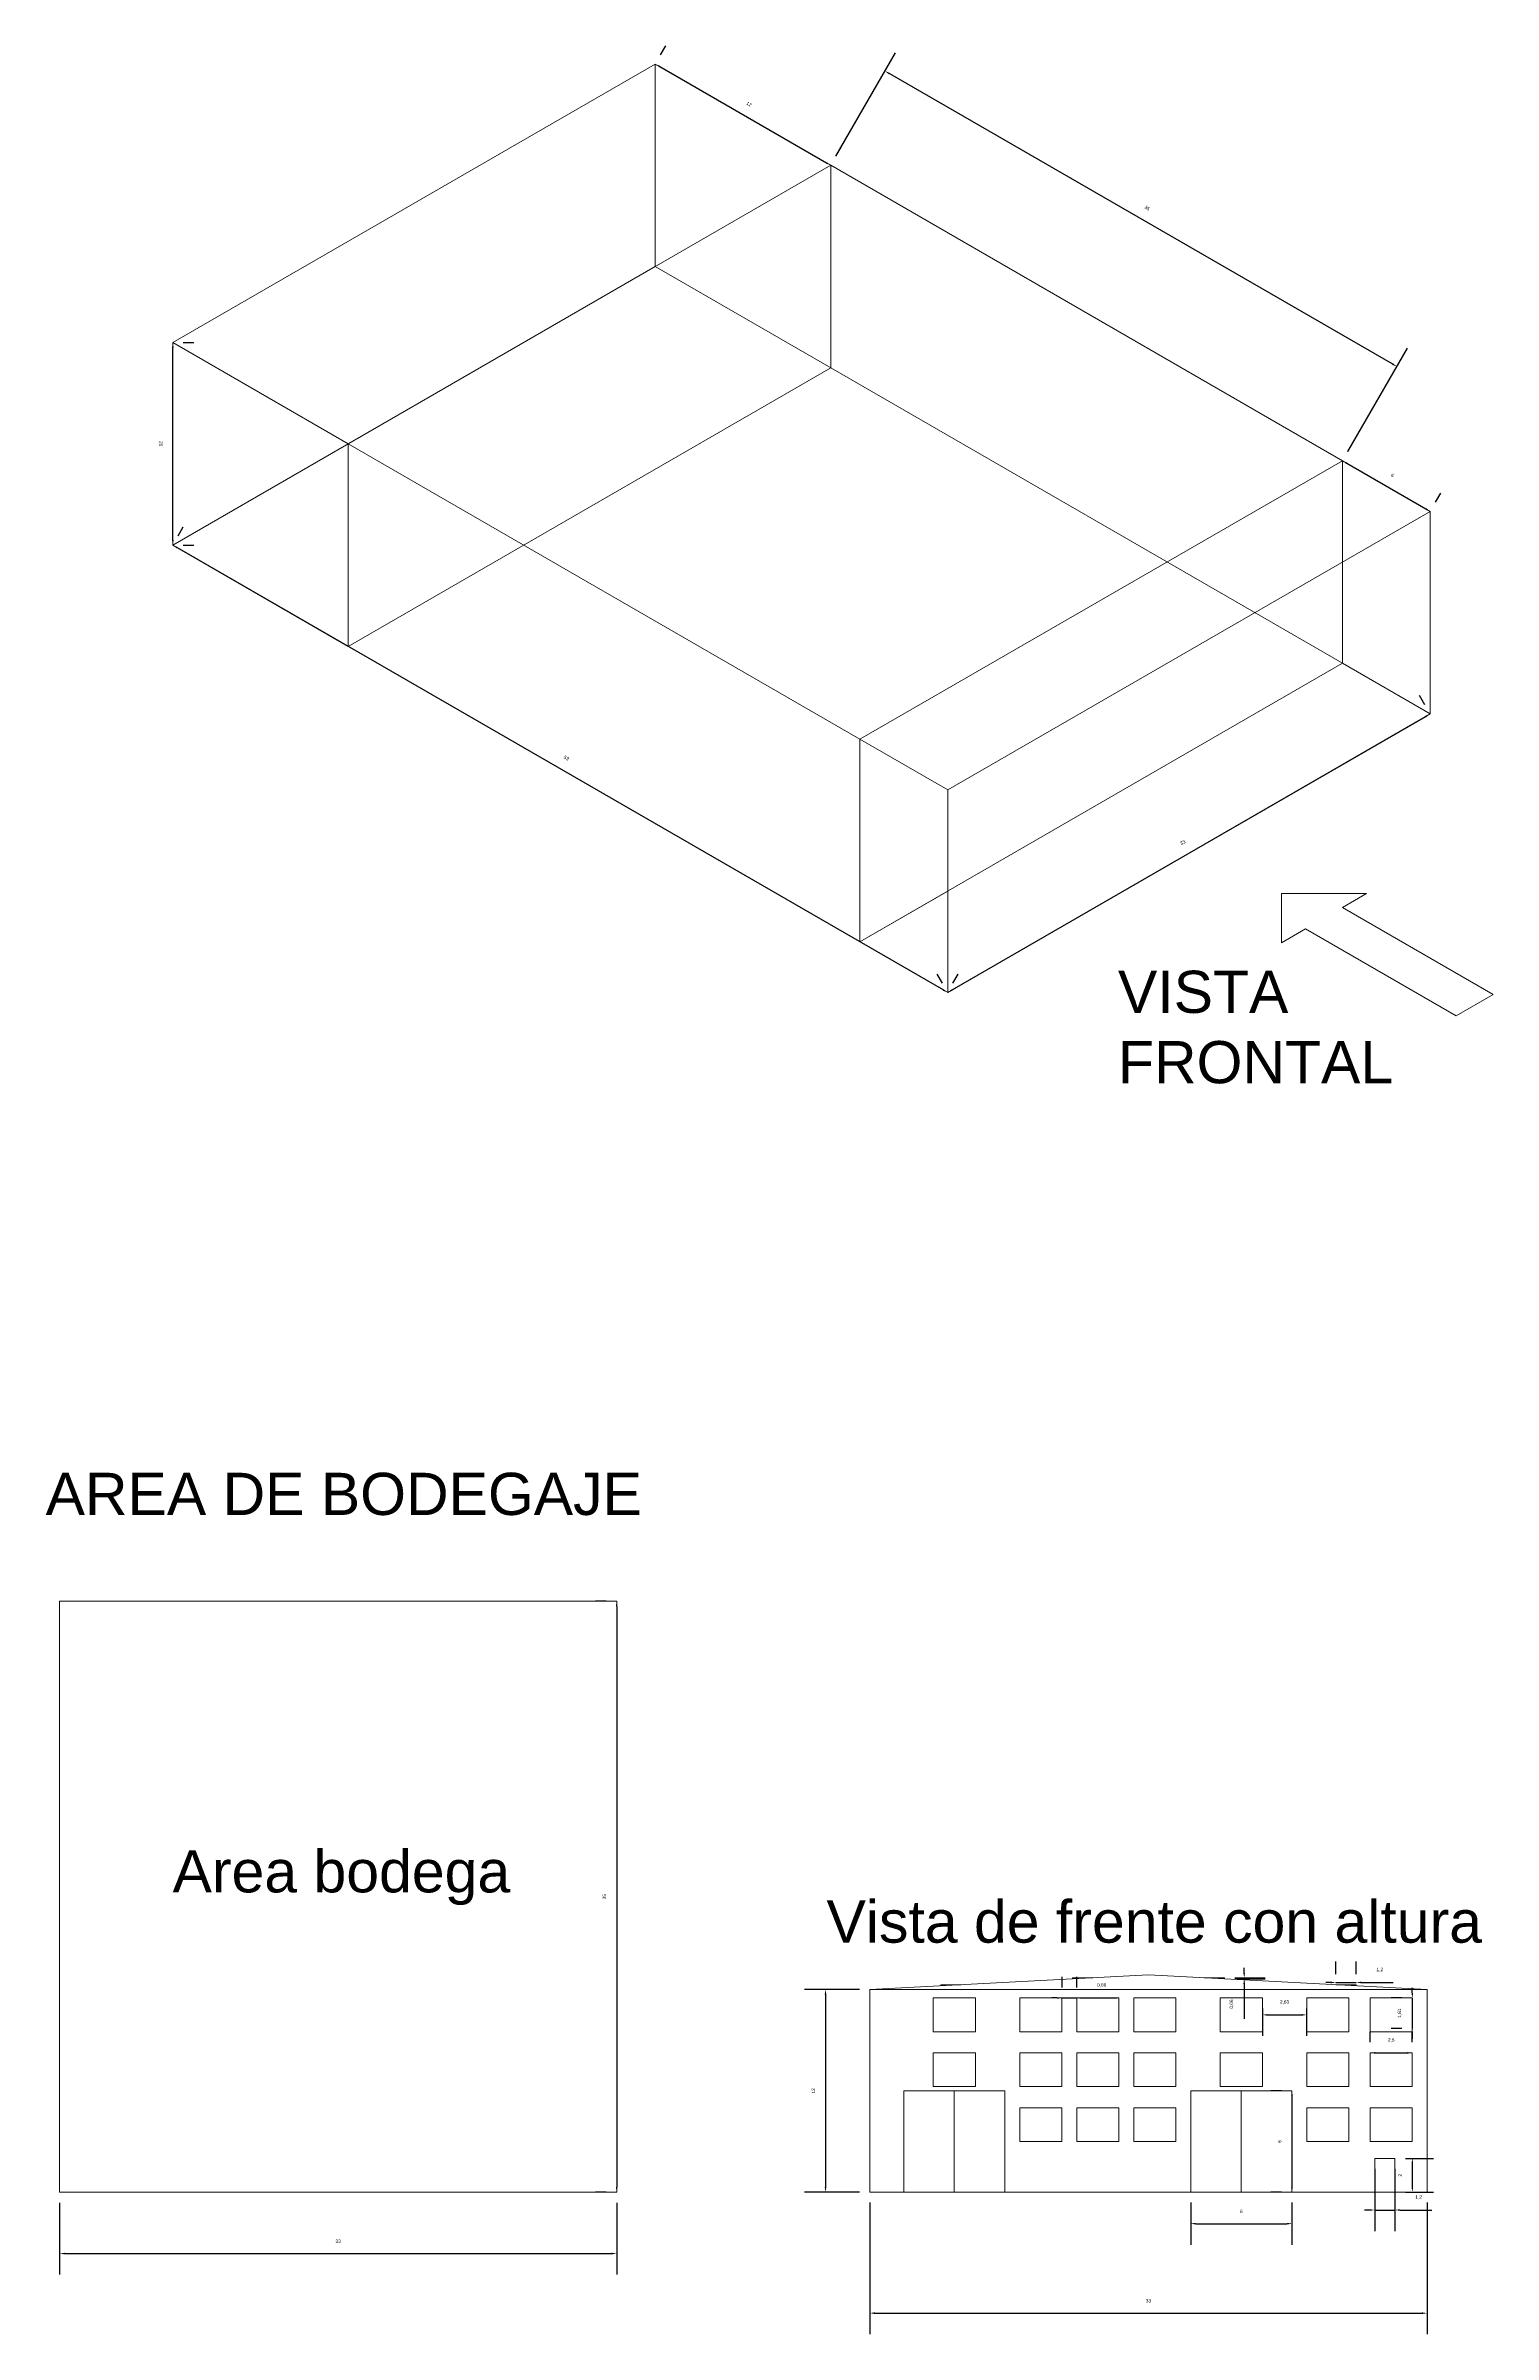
# Model space of a CAD drawing. Header units: millimetres. Extents: x -461 to 1315, y -154 to 152.
# Drawn here: x 24.2 to 109.9, y 16.6 to 152.1 of the extents above; entities that cross this region are included whole.
import ezdxf

# ---------------------------------------------------------------- set-up
doc = ezdxf.new("R2010")
doc.units = ezdxf.units.MM
for name, color, linetype, lineweight in [('A-AREA', 7, 'Continuous', 5), ('A-DOOR', 251, 'Continuous', 13), ('A-GLAZ', 2, 'Continuous', 15), ('A-ROOF', 200, 'Continuous', 13), ('E-AUXL', 72, 'Continuous', 13)]:
    doc.layers.add(name, color=color, linetype=linetype, lineweight=lineweight)
doc.styles.get("Standard").update_dxf_attribs({"font": 'arial.ttf'})
doc.dimstyles.new('Partes pequeñas', dxfattribs={"dimtxt": 0.2, "dimasz": 0.3, "dimexe": 1.25, "dimexo": 0.625, "dimtad": 1, "dimtxsty": 'Standard', "dimcen": 2.5, "dimclrd": 1, "dimadec": 0, "dimazin": 0, "dimtfac": 1, "dimtmove": 0, "dimatfit": 3, "dimfxl": 1, "dimarcsym": 0})

# ---------------------------------------------------------------- blocks, each defined once
blk = doc.blocks.new('*D67')
at = {"layer": 'A-AREA', "color": 0, "lineweight": -2, "transparency": 16777216}
for p, q in [((104.73, 27), (106.38, 27)), ((104.73, 25), (106.38, 25))]:
    blk.add_line(p, q, dxfattribs=at)
at = {"layer": 'A-AREA', "color": 1, "lineweight": -2, "transparency": 16777216}
blk.add_line((105.13, 26.7), (105.13, 25.3), dxfattribs=at)
at = {"layer": 'A-AREA', "color": 1, "transparency": 16777216}
for points in [[(105.08, 26.7), (105.18, 26.7), (105.13, 27)], [(105.08, 25.3), (105.18, 25.3), (105.13, 25)]]:
    blk.add_solid(points, dxfattribs=at)
at = {"layer": 'Defpoints', "color": 0, "transparency": 16777216}
for p in [(104.1, 27), (104.1, 25), (105.13, 25)]:
    blk.add_point(p, dxfattribs=at)
at = {"layer": 'A-AREA', "color": 0, "transparency": 16777216, "insert": (104.4, 26), "char_height": 0.2, "attachment_point": 5, "rotation": 90}
blk.add_mtext('2', dxfattribs=at)
blk = doc.blocks.new('*D68')
at = {"layer": 'A-AREA', "color": 0, "lineweight": -2, "transparency": 16777216}
for p, q in [((102.9, 26.38), (102.9, 22.69)), ((104.1, 26.38), (104.1, 22.69))]:
    blk.add_line(p, q, dxfattribs=at)
at = {"layer": 'A-AREA', "color": 1, "lineweight": -2, "transparency": 16777216}
for p, q in [((102.6, 23.94), (102.3, 23.94)), ((102.9, 23.94), (104.1, 23.94)), ((104.4, 23.94), (106.29, 23.94))]:
    blk.add_line(p, q, dxfattribs=at)
at = {"layer": 'A-AREA', "color": 1, "transparency": 16777216}
for points in [[(102.6, 23.99), (102.6, 23.89), (102.9, 23.94)], [(104.4, 23.99), (104.4, 23.89), (104.1, 23.94)]]:
    blk.add_solid(points, dxfattribs=at)
at = {"layer": 'Defpoints', "color": 0, "transparency": 16777216}
for p in [(102.9, 27), (104.1, 27), (104.1, 23.94)]:
    blk.add_point(p, dxfattribs=at)
at = {"layer": 'A-AREA', "color": 0, "transparency": 16777216, "insert": (105.5, 24.69), "char_height": 0.2, "attachment_point": 5}
blk.add_mtext('1,2', dxfattribs=at)
blk = doc.blocks.new('*D69')
at = {"layer": 'A-AREA', "color": 0, "lineweight": -2, "transparency": 16777216}
for p, q in [((92, 24.38), (92, 21.88)), ((98, 24.38), (98, 21.88))]:
    blk.add_line(p, q, dxfattribs=at)
at = {"layer": 'A-AREA', "color": 1, "lineweight": -2, "transparency": 16777216}
blk.add_line((92.3, 23.13), (97.7, 23.13), dxfattribs=at)
at = {"layer": 'A-AREA', "color": 1, "transparency": 16777216}
for points in [[(92.3, 23.18), (92.3, 23.08), (92, 23.13)], [(97.7, 23.18), (97.7, 23.08), (98, 23.13)]]:
    blk.add_solid(points, dxfattribs=at)
at = {"layer": 'Defpoints', "color": 0, "transparency": 16777216}
for p in [(92, 25), (98, 25), (98, 23.13)]:
    blk.add_point(p, dxfattribs=at)
at = {"layer": 'A-AREA', "color": 0, "transparency": 16777216, "insert": (95, 23.86), "char_height": 0.2, "attachment_point": 5}
blk.add_mtext('6', dxfattribs=at)
blk = doc.blocks.new('*D70')
at = {"layer": 'A-AREA', "color": 0, "lineweight": -2, "transparency": 16777216}
for p, q in [((97.38, 31), (96.75, 31)), ((97.38, 25), (96.75, 25))]:
    blk.add_line(p, q, dxfattribs=at)
at = {"layer": 'A-AREA', "color": 1, "lineweight": -2, "transparency": 16777216}
blk.add_line((98, 30.7), (98, 25.3), dxfattribs=at)
at = {"layer": 'A-AREA', "color": 1, "transparency": 16777216}
for points in [[(97.95, 30.7), (98.05, 30.7), (98, 31)], [(97.95, 25.3), (98.05, 25.3), (98, 25)]]:
    blk.add_solid(points, dxfattribs=at)
at = {"layer": 'Defpoints', "color": 0, "transparency": 16777216}
for p in [(98, 31), (98, 25), (98, 25)]:
    blk.add_point(p, dxfattribs=at)
at = {"layer": 'A-AREA', "color": 0, "transparency": 16777216, "insert": (97.27, 28), "char_height": 0.2, "attachment_point": 5, "rotation": 90}
blk.add_mtext('6', dxfattribs=at)
blk = doc.blocks.new('*D71')
at = {"layer": 'A-AREA', "color": 0, "lineweight": -2, "transparency": 16777216}
for p, q in [((73, 24.38), (73, 16.58)), ((106, 24.38), (106, 16.58))]:
    blk.add_line(p, q, dxfattribs=at)
at = {"layer": 'A-AREA', "color": 1, "lineweight": -2, "transparency": 16777216}
blk.add_line((73.3, 17.83), (105.7, 17.83), dxfattribs=at)
at = {"layer": 'A-AREA', "color": 1, "transparency": 16777216}
for points in [[(73.3, 17.88), (73.3, 17.78), (73, 17.83)], [(105.7, 17.88), (105.7, 17.78), (106, 17.83)]]:
    blk.add_solid(points, dxfattribs=at)
at = {"layer": 'Defpoints', "color": 0, "transparency": 16777216}
for p in [(73, 25), (106, 25), (106, 17.83)]:
    blk.add_point(p, dxfattribs=at)
at = {"layer": 'A-AREA', "color": 0, "transparency": 16777216, "insert": (89.5, 18.56), "char_height": 0.2, "attachment_point": 5}
blk.add_mtext('33', dxfattribs=at)
blk = doc.blocks.new('*D72')
at = {"layer": 'A-AREA', "color": 0, "lineweight": -2, "transparency": 16777216}
for p, q in [((72.38, 37), (69.12, 37)), ((72.38, 25), (69.12, 25))]:
    blk.add_line(p, q, dxfattribs=at)
at = {"layer": 'A-AREA', "color": 1, "lineweight": -2, "transparency": 16777216}
blk.add_line((70.37, 36.7), (70.37, 25.3), dxfattribs=at)
at = {"layer": 'A-AREA', "color": 1, "transparency": 16777216}
for points in [[(70.32, 36.7), (70.42, 36.7), (70.37, 37)], [(70.32, 25.3), (70.42, 25.3), (70.37, 25)]]:
    blk.add_solid(points, dxfattribs=at)
at = {"layer": 'Defpoints', "color": 0, "transparency": 16777216}
for p in [(73, 37), (70.37, 25), (73, 25)]:
    blk.add_point(p, dxfattribs=at)
at = {"layer": 'A-AREA', "color": 0, "transparency": 16777216, "insert": (69.65, 31), "char_height": 0.2, "attachment_point": 5, "rotation": 90}
blk.add_mtext('12', dxfattribs=at)
blk = doc.blocks.new('*D73')
at = {"layer": 'A-AREA', "color": 1, "lineweight": -2, "transparency": 16777216}
for p, q in [((105.13, 36.8), (105.13, 37.1)), ((105.13, 36.5), (105.13, 34.69)), ((105.13, 34.39), (105.13, 34.09))]:
    blk.add_line(p, q, dxfattribs=at)
at = {"layer": 'A-AREA', "color": 0, "lineweight": -2, "transparency": 16777216}
for p, q in [((104.5, 36.5), (103.88, 36.5)), ((104.5, 34.69), (103.88, 34.69))]:
    blk.add_line(p, q, dxfattribs=at)
at = {"layer": 'A-AREA', "color": 1, "transparency": 16777216}
for points in [[(105.08, 36.8), (105.18, 36.8), (105.13, 36.5)], [(105.08, 34.39), (105.18, 34.39), (105.13, 34.69)]]:
    blk.add_solid(points, dxfattribs=at)
at = {"layer": 'Defpoints', "color": 0, "transparency": 16777216}
for p in [(105.13, 36.5, 0.04), (105.13, 34.69, 0.04), (105.13, 34.69)]:
    blk.add_point(p, dxfattribs=at)
at = {"layer": 'A-AREA', "color": 0, "transparency": 16777216, "insert": (104.38, 35.6), "char_height": 0.2, "attachment_point": 5, "rotation": 90}
blk.add_mtext('1,81', dxfattribs=at)
blk = doc.blocks.new('*D74')
at = {"layer": 'A-AREA', "color": 0, "lineweight": -2, "transparency": 16777216}
for p, q in [((102.63, 33.88), (102.63, 34.5)), ((105.13, 33.88), (105.13, 34.5))]:
    blk.add_line(p, q, dxfattribs=at)
at = {"layer": 'A-AREA', "color": 1, "lineweight": -2, "transparency": 16777216}
blk.add_line((102.93, 33.25), (104.83, 33.25), dxfattribs=at)
at = {"layer": 'A-AREA', "color": 1, "transparency": 16777216}
for points in [[(102.93, 33.3), (102.93, 33.2), (102.63, 33.25)], [(104.83, 33.3), (104.83, 33.2), (105.13, 33.25)]]:
    blk.add_solid(points, dxfattribs=at)
at = {"layer": 'Defpoints', "color": 0, "transparency": 16777216}
for p in [(102.63, 33.25, 0.02), (105.13, 33.25, 0.02), (105.13, 33.25)]:
    blk.add_point(p, dxfattribs=at)
at = {"layer": 'A-AREA', "color": 0, "transparency": 16777216, "insert": (103.88, 34), "char_height": 0.2, "attachment_point": 5}
blk.add_mtext('2,5', dxfattribs=at)
blk = doc.blocks.new('*D75')
at = {"layer": 'A-AREA', "color": 0, "lineweight": -2, "transparency": 16777216}
for p, q in [((96.25, 35.88), (96.25, 34.25)), ((98.87, 35.88), (98.87, 34.25))]:
    blk.add_line(p, q, dxfattribs=at)
at = {"layer": 'A-AREA', "color": 1, "lineweight": -2, "transparency": 16777216}
blk.add_line((96.55, 35.5), (98.57, 35.5), dxfattribs=at)
at = {"layer": 'A-AREA', "color": 1, "transparency": 16777216}
for points in [[(96.55, 35.55), (96.55, 35.45), (96.25, 35.5)], [(98.57, 35.55), (98.57, 35.45), (98.87, 35.5)]]:
    blk.add_solid(points, dxfattribs=at)
at = {"layer": 'Defpoints', "color": 0, "transparency": 16777216}
for p in [(96.25, 36.5, 0.02), (98.87, 36.5, 0.04), (98.87, 35.5)]:
    blk.add_point(p, dxfattribs=at)
at = {"layer": 'A-AREA', "color": 0, "transparency": 16777216, "insert": (97.56, 36.25), "char_height": 0.2, "attachment_point": 5}
blk.add_mtext('2,63', dxfattribs=at)
blk = doc.blocks.new('*D76')
at = {"layer": 'A-AREA', "color": 0, "lineweight": -2, "transparency": 16777216}
for p, q in [((84.38, 37.12), (84.38, 37.75)), ((85.25, 37.12), (85.25, 37.75))]:
    blk.add_line(p, q, dxfattribs=at)
at = {"layer": 'A-AREA', "color": 1, "lineweight": -2, "transparency": 16777216}
for p, q in [((84.08, 36.5), (83.78, 36.5)), ((84.38, 36.5), (85.25, 36.5)), ((85.55, 36.5), (87.62, 36.5))]:
    blk.add_line(p, q, dxfattribs=at)
at = {"layer": 'A-AREA', "color": 1, "transparency": 16777216}
for points in [[(84.08, 36.55), (84.08, 36.45), (84.38, 36.5)], [(85.55, 36.55), (85.55, 36.45), (85.25, 36.5)]]:
    blk.add_solid(points, dxfattribs=at)
at = {"layer": 'Defpoints', "color": 0, "transparency": 16777216}
for p in [(84.38, 36.5, 0.02), (85.25, 36.5, 0.05), (85.25, 36.5)]:
    blk.add_point(p, dxfattribs=at)
at = {"layer": 'A-AREA', "color": 0, "transparency": 16777216, "insert": (86.73, 37.25), "char_height": 0.2, "attachment_point": 5}
blk.add_mtext('0,88', dxfattribs=at)
blk = doc.blocks.new('*D77')
at = {"layer": 'A-AREA', "color": 0, "lineweight": -2, "transparency": 16777216}
for p, q in [((100.6, 37.91), (100.6, 38.67)), ((101.8, 37.91), (101.8, 38.67))]:
    blk.add_line(p, q, dxfattribs=at)
at = {"layer": 'A-AREA', "color": 1, "lineweight": -2, "transparency": 16777216}
for p, q in [((100.3, 37.42), (100, 37.42)), ((100.6, 37.42), (101.8, 37.42)), ((102.1, 37.42), (103.99, 37.42))]:
    blk.add_line(p, q, dxfattribs=at)
at = {"layer": 'A-AREA', "color": 1, "transparency": 16777216}
for points in [[(100.3, 37.47), (100.3, 37.37), (100.6, 37.42)], [(102.1, 37.47), (102.1, 37.37), (101.8, 37.42)]]:
    blk.add_solid(points, dxfattribs=at)
at = {"layer": 'Defpoints', "color": 0, "transparency": 16777216}
for p in [(100.6, 37.28), (101.8, 37.42), (101.8, 37.28)]:
    blk.add_point(p, dxfattribs=at)
at = {"layer": 'A-AREA', "color": 0, "transparency": 16777216, "insert": (103.2, 38.17), "char_height": 0.2, "attachment_point": 5}
blk.add_mtext('1,2', dxfattribs=at)
blk = doc.blocks.new('*D78')
at = {"layer": 'A-AREA', "color": 1, "lineweight": -2, "transparency": 16777216}
for p, q in [((95.17, 37.99), (95.17, 38.29)), ((95.17, 37.69), (95.17, 37.63)), ((95.17, 37.33), (95.17, 35.26))]:
    blk.add_line(p, q, dxfattribs=at)
at = {"layer": 'A-AREA', "color": 0, "lineweight": -2, "transparency": 16777216}
for p, q in [((94.62, 37.69), (96.42, 37.69)), ((94.62, 37.63), (96.42, 37.63))]:
    blk.add_line(p, q, dxfattribs=at)
at = {"layer": 'A-AREA', "color": 1, "transparency": 16777216}
for points in [[(95.12, 37.99), (95.22, 37.99), (95.17, 37.69)], [(95.12, 37.33), (95.22, 37.33), (95.17, 37.63)]]:
    blk.add_solid(points, dxfattribs=at)
at = {"layer": 'Defpoints', "color": 0, "transparency": 16777216}
for p in [(94, 37.69), (94, 37.63), (95.17, 37.63)]:
    blk.add_point(p, dxfattribs=at)
at = {"layer": 'A-AREA', "color": 0, "transparency": 16777216, "insert": (94.43, 36.14), "char_height": 0.2, "attachment_point": 5, "rotation": 90}
blk.add_mtext('0,06', dxfattribs=at)
blk = doc.blocks.new('*D79')
at = {"layer": 'A-AREA', "color": 0, "lineweight": -2, "transparency": 16777216}
for p, q in [((57.38, 60), (56.75, 60)), ((57.38, 25), (56.75, 25))]:
    blk.add_line(p, q, dxfattribs=at)
at = {"layer": 'A-AREA', "color": 1, "lineweight": -2, "transparency": 16777216}
blk.add_line((58, 59.7), (58, 25.3), dxfattribs=at)
at = {"layer": 'A-AREA', "color": 1, "transparency": 16777216}
for points in [[(57.95, 59.7), (58.05, 59.7), (58, 60)], [(57.95, 25.3), (58.05, 25.3), (58, 25)]]:
    blk.add_solid(points, dxfattribs=at)
at = {"layer": 'Defpoints', "color": 0, "transparency": 16777216}
for p in [(58, 60), (58, 25), (58, 25)]:
    blk.add_point(p, dxfattribs=at)
at = {"layer": 'A-AREA', "color": 0, "transparency": 16777216, "insert": (57.27, 42.5), "char_height": 0.2, "attachment_point": 5, "rotation": 90}
blk.add_mtext('35', dxfattribs=at)
blk = doc.blocks.new('*D80')
at = {"layer": 'A-AREA', "color": 0, "lineweight": -2, "transparency": 16777216}
for p, q in [((25, 24.37), (25, 20.11)), ((58, 24.37), (58, 20.11))]:
    blk.add_line(p, q, dxfattribs=at)
at = {"layer": 'A-AREA', "color": 1, "lineweight": -2, "transparency": 16777216}
blk.add_line((25.3, 21.36), (57.7, 21.36), dxfattribs=at)
at = {"layer": 'A-AREA', "color": 1, "transparency": 16777216}
for points in [[(25.3, 21.41), (25.3, 21.31), (25, 21.36)], [(57.7, 21.41), (57.7, 21.31), (58, 21.36)]]:
    blk.add_solid(points, dxfattribs=at)
at = {"layer": 'Defpoints', "color": 0, "transparency": 16777216}
for p in [(25, 25), (58, 25), (58, 21.36)]:
    blk.add_point(p, dxfattribs=at)
at = {"layer": 'A-AREA', "color": 0, "transparency": 16777216, "insert": (41.5, 22.09), "char_height": 0.2, "attachment_point": 5}
blk.add_mtext('33', dxfattribs=at)
blk = doc.blocks.new('*D81')
at = {"layer": 'A-AREA', "color": 0, "lineweight": -2, "transparency": 16777216}
for p, q in [((105.87, 113.11), (105.56, 113.65)), ((77.29, 96.61), (76.98, 97.15))]:
    blk.add_line(p, q, dxfattribs=at)
at = {"layer": 'A-AREA', "color": 1, "lineweight": -2, "transparency": 16777216}
blk.add_line((77.87, 96.22), (105.93, 112.42), dxfattribs=at)
at = {"layer": 'A-AREA', "color": 1, "transparency": 16777216}
for points in [[(105.9, 112.46), (105.95, 112.37), (106.19, 112.57)], [(77.84, 96.26), (77.89, 96.17), (77.61, 96.07)]]:
    blk.add_solid(points, dxfattribs=at)
at = {"layer": 'Defpoints', "color": 0, "transparency": 16777216}
for p in [(106.19, 112.57), (106.19, 112.57), (77.61, 96.07)]:
    blk.add_point(p, dxfattribs=at)
at = {"layer": 'A-AREA', "color": 0, "transparency": 16777216, "insert": (91.53, 104.95), "char_height": 0.2, "attachment_point": 5, "rotation": 30}
blk.add_mtext('33', dxfattribs=at)
blk = doc.blocks.new('*D82')
at = {"layer": 'A-AREA', "color": 0, "lineweight": -2, "transparency": 16777216}
for p, q in [((32.02, 123.11), (32.33, 123.65)), ((77.92, 96.61), (78.23, 97.15))]:
    blk.add_line(p, q, dxfattribs=at)
at = {"layer": 'A-AREA', "color": 1, "lineweight": -2, "transparency": 16777216}
blk.add_line((31.97, 122.42), (77.35, 96.22), dxfattribs=at)
at = {"layer": 'A-AREA', "color": 1, "transparency": 16777216}
for points in [[(31.99, 122.46), (31.94, 122.37), (31.71, 122.57)], [(77.37, 96.26), (77.32, 96.17), (77.61, 96.07)]]:
    blk.add_solid(points, dxfattribs=at)
at = {"layer": 'Defpoints', "color": 0, "transparency": 16777216}
for p in [(31.71, 122.57), (77.61, 96.07), (77.61, 96.07)]:
    blk.add_point(p, dxfattribs=at)
at = {"layer": 'A-AREA', "color": 0, "transparency": 16777216, "insert": (55.02, 109.95), "char_height": 0.2, "attachment_point": 5, "rotation": 330}
blk.add_mtext('53', dxfattribs=at)
blk = doc.blocks.new('*D83')
at = {"layer": 'A-AREA', "color": 1, "lineweight": -2, "transparency": 16777216}
blk.add_line((31.71, 122.87), (31.71, 134.27), dxfattribs=at)
at = {"layer": 'A-AREA', "color": 0, "lineweight": -2, "transparency": 16777216}
for p, q in [((32.33, 134.57), (32.96, 134.57)), ((32.33, 122.57), (32.96, 122.57))]:
    blk.add_line(p, q, dxfattribs=at)
at = {"layer": 'A-AREA', "color": 1, "transparency": 16777216}
for points in [[(31.66, 134.27), (31.76, 134.27), (31.71, 134.57)], [(31.66, 122.87), (31.76, 122.87), (31.71, 122.57)]]:
    blk.add_solid(points, dxfattribs=at)
at = {"layer": 'Defpoints', "color": 0, "transparency": 16777216}
for p in [(31.71, 134.57), (31.71, 134.57), (31.71, 122.57)]:
    blk.add_point(p, dxfattribs=at)
at = {"layer": 'A-AREA', "color": 0, "transparency": 16777216, "insert": (30.98, 128.57), "char_height": 0.2, "attachment_point": 5, "rotation": 90}
blk.add_mtext('12', dxfattribs=at)
blk = doc.blocks.new('*D84')
at = {"layer": 'A-AREA', "color": 0, "lineweight": -2, "transparency": 16777216}
for p, q in [((60.6, 151.61), (60.91, 152.15)), ((70.99, 145.61), (71.3, 146.15))]:
    blk.add_line(p, q, dxfattribs=at)
at = {"layer": 'A-AREA', "color": 1, "lineweight": -2, "transparency": 16777216}
blk.add_line((60.55, 150.92), (70.42, 145.22), dxfattribs=at)
at = {"layer": 'A-AREA', "color": 1, "transparency": 16777216}
for points in [[(60.57, 150.96), (60.52, 150.87), (60.29, 151.07)], [(70.44, 145.26), (70.39, 145.17), (70.68, 145.07)]]:
    blk.add_solid(points, dxfattribs=at)
at = {"layer": 'Defpoints', "color": 0, "transparency": 16777216}
for p in [(60.29, 151.07), (70.68, 145.07), (70.68, 145.07)]:
    blk.add_point(p, dxfattribs=at)
at = {"layer": 'A-AREA', "color": 0, "transparency": 16777216, "insert": (65.84, 148.7), "char_height": 0.2, "attachment_point": 5, "rotation": 330}
blk.add_mtext('12', dxfattribs=at)
blk = doc.blocks.new('*D85')
at = {"layer": 'A-AREA', "color": 0, "lineweight": -2, "transparency": 16777216}
for p, q in [((101.3, 128.11), (101.61, 128.65)), ((106.5, 125.11), (106.81, 125.65))]:
    blk.add_line(p, q, dxfattribs=at)
at = {"layer": 'A-AREA', "color": 1, "lineweight": -2, "transparency": 16777216}
blk.add_line((101.25, 127.42), (105.93, 124.72), dxfattribs=at)
at = {"layer": 'A-AREA', "color": 1, "transparency": 16777216}
for points in [[(101.27, 127.46), (101.22, 127.37), (100.99, 127.57)], [(105.95, 124.76), (105.9, 124.67), (106.19, 124.57)]]:
    blk.add_solid(points, dxfattribs=at)
at = {"layer": 'Defpoints', "color": 0, "transparency": 16777216}
for p in [(100.99, 127.57), (106.19, 124.57), (106.19, 124.57)]:
    blk.add_point(p, dxfattribs=at)
at = {"layer": 'A-AREA', "color": 0, "transparency": 16777216, "insert": (103.95, 126.7), "char_height": 0.2, "attachment_point": 5, "rotation": 330}
blk.add_mtext('6', dxfattribs=at)
blk = doc.blocks.new('*D86')
at = {"layer": 'A-AREA', "color": 0, "lineweight": -2, "transparency": 16777216}
for p, q in [((70.99, 145.61), (74.52, 151.73)), ((101.3, 128.11), (104.84, 134.23))]:
    blk.add_line(p, q, dxfattribs=at)
at = {"layer": 'A-AREA', "color": 1, "lineweight": -2, "transparency": 16777216}
blk.add_line((74.16, 150.5), (103.95, 133.3), dxfattribs=at)
at = {"layer": 'A-AREA', "color": 1, "transparency": 16777216}
for points in [[(74.18, 150.54), (74.13, 150.45), (73.9, 150.65)], [(103.98, 133.34), (103.93, 133.25), (104.21, 133.15)]]:
    blk.add_solid(points, dxfattribs=at)
at = {"layer": 'Defpoints', "color": 0, "transparency": 16777216}
for p in [(70.68, 145.07), (104.21, 133.15), (100.99, 127.57)]:
    blk.add_point(p, dxfattribs=at)
at = {"layer": 'A-AREA', "color": 0, "transparency": 16777216, "insert": (89.42, 142.53), "char_height": 0.2, "attachment_point": 5, "rotation": 330}
blk.add_mtext('35', dxfattribs=at)

msp = doc.modelspace()

# ---------------------------------------------------------------- linework, layer by layer
at = {"layer": 'A-AREA'}
for p, q in [((60.286, 151.067), (31.707, 134.567)), ((60.286, 139.067), (60.286, 151.067)), ((70.678, 145.067), (60.286, 151.067)), ((70.678, 145.067), (42.099, 128.567)), ((100.989, 127.567), (70.678, 145.067)), ((70.678, 133.067), (70.678, 145.067)), ((31.707, 122.567), (60.286, 139.067)), ((70.678, 133.067), (60.286, 139.067)), ((31.707, 134.567), (31.707, 122.567)), ((31.707, 134.567), (42.099, 128.567)), ((42.099, 116.567), (70.678, 133.067)), ((70.678, 133.067), (100.989, 115.567)), ((72.41, 111.067), (42.099, 128.567)), ((42.099, 128.567), (42.099, 116.567)), ((72.41, 111.067), (100.989, 127.567)), ((100.989, 115.567), (100.989, 127.567)), ((106.185, 124.567), (100.989, 127.567)), ((106.185, 124.567), (77.606, 108.067)), ((106.185, 112.567), (106.185, 124.567)), ((42.099, 116.567), (31.707, 122.567)), ((72.41, 99.067), (42.099, 116.567)), ((72.41, 99.067), (42.099, 116.567)), ((72.41, 99.067), (100.989, 115.567)), ((106.185, 112.567), (100.989, 115.567)), ((77.606, 96.067), (106.185, 112.567)), ((72.41, 99.067), (72.41, 111.067)), ((77.606, 108.067), (72.41, 111.067)), ((77.606, 96.067), (77.606, 108.067)), ((72.41, 99.067), (77.606, 102.067)), ((102.42, 101.921), (97.385, 101.921)), ((97.385, 101.921), (97.385, 99.014)), ((101, 101.101), (102.42, 101.921)), ((109.922, 95.95), (101, 101.101)), ((72.41, 99.067), (77.606, 96.067)), ((97.385, 99.014), (98.806, 99.834)), ((98.806, 99.834), (107.728, 94.683)), ((109.922, 95.95), (107.728, 94.683)), ((58, 60), (25, 60)), ((25, 60), (25, 25)), ((58, 25), (58, 60)), ((73, 25), (73, 37)), ((73, 37), (106, 37)), ((106, 37), (106, 25)), ((25, 25), (58, 25)), ((106, 25), (73, 25))]:
    msp.add_line(p, q, dxfattribs=at)
at = {"layer": 'A-DOOR'}
for p, q in [((75, 25), (75, 31)), ((75, 31), (81, 31)), ((78, 31), (78, 25)), ((81, 31), (81, 25)), ((98, 31), (92, 31)), ((92, 31), (92, 25)), ((95, 31), (95, 25)), ((98, 25), (98, 31)), ((102.9, 25), (102.9, 27)), ((104.1, 27), (102.9, 27)), ((104.1, 25), (104.1, 27)), ((102.9, 25), (104.1, 25))]:
    msp.add_line(p, q, dxfattribs=at)
at = {"layer": 'A-GLAZ'}
for p, q in [((76.75, 34.5), (76.75, 36.5)), ((76.75, 36.5), (79.25, 36.5)), ((79.25, 36.5), (79.25, 34.5)), ((84.375, 36.5, 0.024), (81.875, 36.5, 0.024)), ((81.875, 36.5, 0.024), (81.875, 34.5, 0.024)), ((84.375, 34.5, 0.024), (84.375, 36.5, 0.024)), ((87.75, 36.5, 0.048), (85.25, 36.5, 0.048)), ((85.25, 36.5, 0.048), (85.25, 34.5, 0.048)), ((87.75, 34.5, 0.048), (87.75, 36.5, 0.048)), ((91.125, 36.5, 0.048), (88.625, 36.5, 0.048)), ((88.625, 36.5, 0.048), (88.625, 34.5, 0.048)), ((91.125, 34.5, 0.048), (91.125, 36.5, 0.048)), ((93.75, 36.5, 0.017), (96.25, 36.5, 0.017)), ((93.75, 34.5, 0.017), (93.75, 36.5, 0.017)), ((96.25, 36.5, 0.017), (96.25, 34.5, 0.017)), ((98.875, 34.5, 0.041), (98.875, 36.5, 0.041)), ((98.875, 36.5, 0.041), (101.375, 36.5, 0.041)), ((101.375, 36.5, 0.041), (101.375, 34.5, 0.041)), ((102.625, 34.5, 0.041), (102.625, 36.5, 0.041)), ((102.625, 36.5, 0.041), (105.125, 36.5, 0.041)), ((105.125, 36.5, 0.041), (105.125, 34.5, 0.041)), ((79.25, 34.5), (76.75, 34.5)), ((81.875, 34.5, 0.024), (84.375, 34.5, 0.024)), ((85.25, 34.5, 0.048), (87.75, 34.5, 0.048)), ((88.625, 34.5, 0.048), (91.125, 34.5, 0.048)), ((96.25, 34.5, 0.017), (93.75, 34.5, 0.017)), ((101.375, 34.5, 0.041), (98.875, 34.5, 0.041)), ((105.125, 34.5, 0.041), (102.625, 34.5, 0.041)), ((76.75, 33.25), (79.25, 33.25)), ((76.75, 31.25), (76.75, 33.25)), ((79.25, 33.25), (79.25, 31.25)), ((84.375, 33.25, 0.024), (81.875, 33.25, 0.024)), ((81.875, 33.25, 0.024), (81.875, 31.25, 0.024)), ((84.375, 31.25, 0.024), (84.375, 33.25, 0.024)), ((87.75, 33.25, 0.048), (85.25, 33.25, 0.048)), ((85.25, 33.25, 0.048), (85.25, 31.25, 0.048)), ((87.75, 31.25, 0.048), (87.75, 33.25, 0.048)), ((91.125, 33.25, 0.048), (88.625, 33.25, 0.048)), ((88.625, 33.25, 0.048), (88.625, 31.25, 0.048)), ((91.125, 31.25, 0.048), (91.125, 33.25, 0.048)), ((93.75, 31.25), (93.75, 33.25)), ((93.75, 33.25), (96.25, 33.25)), ((96.25, 33.25), (96.25, 31.25)), ((98.878, 31.25, 0.024), (98.878, 33.25, 0.024)), ((98.878, 33.25, 0.024), (101.378, 33.25, 0.024)), ((101.378, 33.25, 0.024), (101.378, 31.25, 0.024)), ((102.628, 31.25, 0.024), (102.628, 33.25, 0.024)), ((102.628, 33.25, 0.024), (105.128, 33.25, 0.024)), ((105.128, 33.25, 0.024), (105.128, 31.25, 0.024)), ((79.25, 31.25), (76.75, 31.25)), ((81.875, 31.25, 0.024), (84.375, 31.25, 0.024)), ((85.25, 31.25, 0.048), (87.75, 31.25, 0.048)), ((88.625, 31.25, 0.048), (91.125, 31.25, 0.048)), ((96.25, 31.25), (93.75, 31.25)), ((101.378, 31.25, 0.024), (98.878, 31.25, 0.024)), ((105.128, 31.25, 0.024), (102.628, 31.25, 0.024)), ((84.375, 30, 0.024), (81.875, 30, 0.024)), ((81.875, 30, 0.024), (81.875, 28, 0.024)), ((84.375, 28, 0.024), (84.375, 30, 0.024)), ((85.25, 28, 0.024), (85.25, 30, 0.024)), ((85.25, 30, 0.024), (87.75, 30, 0.024)), ((87.75, 30, 0.024), (87.75, 28, 0.024)), ((88.625, 28, 0.024), (88.625, 30, 0.024)), ((88.625, 30, 0.024), (91.125, 30, 0.024)), ((91.125, 30, 0.024), (91.125, 28, 0.024)), ((98.878, 28, 0.048), (98.878, 30, 0.048)), ((98.878, 30, 0.048), (101.378, 30, 0.048)), ((101.378, 30, 0.048), (101.378, 28, 0.048)), ((102.628, 28, 0.048), (102.628, 30, 0.048)), ((102.628, 30, 0.048), (105.128, 30, 0.048)), ((105.128, 30, 0.048), (105.128, 28, 0.048)), ((81.875, 28, 0.024), (84.375, 28, 0.024)), ((85.25, 28, 0.024), (87.75, 28, 0.024)), ((91.125, 28, 0.024), (88.625, 28, 0.024)), ((101.378, 28, 0.048), (98.878, 28, 0.048)), ((105.128, 28, 0.048), (102.628, 28, 0.048))]:
    msp.add_line(p, q, dxfattribs=at)
at = {"layer": 'A-ROOF'}
for p in [(73, 37), (106, 37)]:
    msp.add_line(p, (89.5, 37.865), dxfattribs=at)
at = {"layer": 'E-AUXL'}
for p, q in [((77.2, 37.22), (77.2, 37.283)), ((77.2, 37.283), (78.4, 37.283)), ((85, 37.629), (85, 37.692)), ((85, 37.692), (86.2, 37.692)), ((94, 37.692), (92.8, 37.692)), ((94, 37.629), (94, 37.692)), ((101.8, 37.283), (100.6, 37.283)), ((101.8, 37.22), (101.8, 37.283))]:
    msp.add_line(p, q, dxfattribs=at)

# ---------------------------------------------------------------- texts
at = {"layer": 'A-AREA', "char_height": 2.5, "attachment_point": 1}
for s, width, heights, insert in [('VISTA FRONTAL', 22.77107, [0], (87.695, 97.356)), ('\\pxt10;AREA DE BODEGAJE', 43.74055, [0], (24.175, 67.613)), ('\\pxt10;Area bodega', 43.74055, [2.587], (31.694, 45.255)), ('Vista de frente con altura', 46.63284, [0], (70.432, 42.277))]:
    msp.add_mtext_dynamic_manual_height_columns(s, width=width, gutter_width=12.5, heights=heights, dxfattribs=dict(at, insert=insert))

# ---------------------------------------------------------------- dimensions: what is measured, and where the dimension line sits
at = {"layer": 'A-AREA'}
for p1, p2, distance, picture, middle in [((60.286, 151.067), (70.678, 145.067), 0, '*D84', (65.845, 148.695)), ((70.678, 145.067), (100.989, 127.567), 6.443, '*D86', (89.419, 142.526)), ((100.989, 127.567), (106.185, 124.567), 0, '*D85', (103.951, 126.697)), ((31.707, 122.567), (77.606, 96.067), 0, '*D82', (55.02, 109.947)), ((77.606, 96.067), (106.185, 112.567), 0, '*D81', (91.532, 104.947))]:
    dim = msp.add_aligned_dim(p1=p1, p2=p2, distance=distance, dimstyle='Partes pequeñas', dxfattribs=at)
    dim.commit()
    dim.dimension.update_dxf_attribs({"geometry": picture, "text_midpoint": middle})
for base, p1, p2, picture, middle in [((31.707, 134.567), (31.707, 122.567), (31.707, 134.567), '*D83', (30.982, 128.567)), ((58, 25), (58, 60), (58, 25), '*D79', (57.273, 42.5)), ((95.174, 37.629), (94, 37.692), (94, 37.629), '*D78', (94.429, 36.144)), ((70.374, 25), (73, 37), (73, 25), '*D72', (69.649, 31)), ((105.125, 34.694), (105.125, 36.5, 0.041), (105.125, 34.694, 0.041), '*D73', (104.38, 35.597)), ((98, 25), (98, 31), (98, 25), '*D70', (97.273, 28)), ((105.126, 25), (104.1, 27), (104.1, 25), '*D67', (104.401, 26))]:
    dim = msp.add_linear_dim(base=base, p1=p1, p2=p2, angle=90, dimstyle='Partes pequeñas', dxfattribs=at)
    dim.commit()
    dim.dimension.update_dxf_attribs({"geometry": picture, "text_midpoint": middle})
for base, p1, p2, picture, middle in [((101.8, 37.42), (100.6, 37.283), (101.8, 37.283), '*D77', (103.197, 38.166)), ((85.25, 36.5), (84.375, 36.5, 0.024), (85.25, 36.5, 0.048), '*D76', (86.734959072, 37.245190996)), ((98.875, 35.5), (96.25, 36.5, 0.016988677), (98.875, 36.5, 0.040988677), '*D75', (97.5625, 36.245190996)), ((105.128, 33.25), (102.628, 33.25, 0.024), (105.128, 33.25, 0.024), '*D74', (103.878, 33.995)), ((104.1, 23.94), (102.9, 27), (104.1, 27), '*D68', (105.497, 24.685)), ((58, 21.358), (25, 25), (58, 25), '*D80', (41.5, 22.086)), ((106, 17.831), (73, 25), (106, 25), '*D71', (89.5, 18.558)), ((98, 23.13), (92, 25), (98, 25), '*D69', (95, 23.857))]:
    dim = msp.add_linear_dim(base=base, p1=p1, p2=p2, dimstyle='Partes pequeñas', dxfattribs=at)
    dim.commit()
    dim.dimension.update_dxf_attribs({"geometry": picture, "text_midpoint": middle})

doc.saveas('drawing.dxf')
